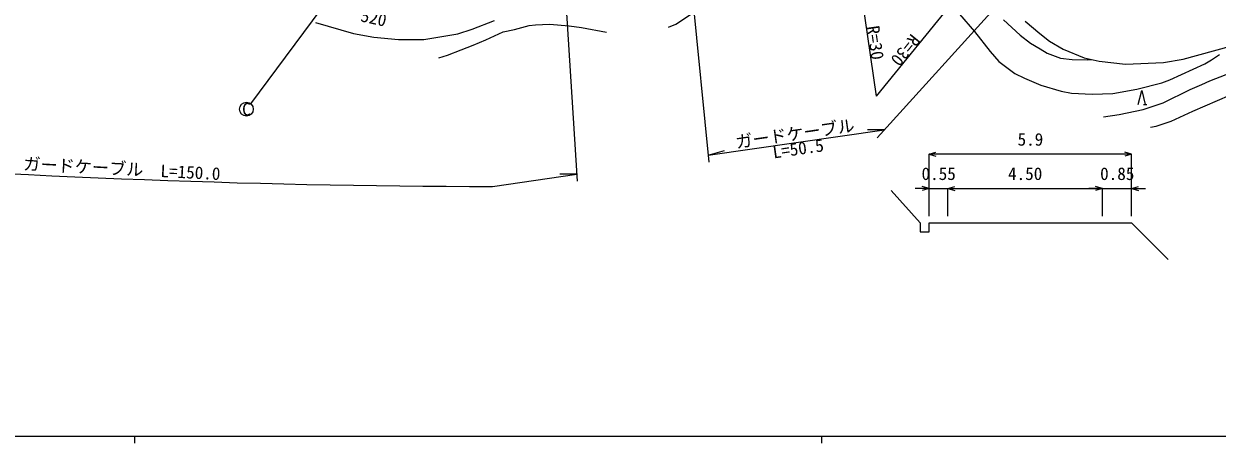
# Model space of a CAD drawing. Units: millimetres, scale not verified, with parts at other scales. Extents: x 40000 to 680000, y 20000 to 380000.
# Drawn here: x 151869 to 325608, y 204000 to 265060 of the extents above; entities that cross this region are included whole.
import ezdxf
from ezdxf.enums import TextEntityAlignment as Align

# ---------------------------------------------------------------- set-up
doc = ezdxf.new("R2010")
doc.units = ezdxf.units.MM
doc.header["$LTSCALE"] = 1000
for name, color, linetype, lineweight in [('M-BGD', 7, 'Continuous', 13), ('M-STR-HTXT', 7, 'Continuous', 13), ('M-STR-STRC', 7, 'Continuous', 13), ('M-TTL-BAND', 7, 'Continuous', 25)]:
    doc.layers.add(name, color=color, linetype=linetype, lineweight=lineweight)
doc.styles.add('ＭＳ ゴシック', font='')
doc.styles.get('ＭＳ ゴシック').set_extended_font_data('MS Gothic')

msp = doc.modelspace()

# ---------------------------------------------------------------- linework, layer by layer
at = {"layer": 'M-BGD'}
msp.add_line((314879, 253331), (315379, 253331), dxfattribs=at)
for points in [[(245727, 264581), (246816, 265029), (252238, 268634), (254240, 269984), (256309, 271219), (258618, 272495), (261026, 273652), (263010, 274593), (265862, 275622), (268199, 276299), (271410, 276951), (273440, 277082), (276698, 277218), (278965, 277128), (281987, 276706), (284925, 276021), (288839, 274898)], [(315906, 250031), (316709, 250147), (318931, 250879), (322089, 252360), (327455, 254695), (331012, 256225), (334274, 257703), (336004, 258282), (336852, 258542), (339480, 259060), (341209, 259251), (351761, 259541), (359600, 259938), (362059, 260226), (369295, 261314), (373030, 262145), (375660, 262834), (380068, 264517), (382329, 265549), (387303, 268014)], [(288116, 266464), (290293, 263938), (292585, 261026), (293842, 259566), (296133, 257849), (297571, 257163), (299926, 256130), (302922, 255253), (304423, 254983), (307407, 254830), (310446, 254921), (313931, 255532), (317543, 256473), (318710, 256908), (322128, 258447), (323794, 259234), (324785, 259813), (325930, 260583)], [(194320, 265243), (199886, 263652), (202827, 263113), (206421, 262794), (210098, 262766), (215054, 263593), (217141, 264284), (220409, 265529)], [(212285, 260136), (213557, 260508), (215533, 261257), (217296, 261980), (219155, 262743), (221633, 263875), (223296, 264252), (225458, 264829), (226363, 264894), (228423, 265029), (231242, 264793), (233074, 264525), (236719, 263847)], [(294483, 265645), (296935, 263430), (298449, 262258), (299845, 261413), (300851, 260798), (302821, 260077), (304514, 259868), (306745, 259798), (307322, 259887)], [(297675, 265451), (299801, 263642), (301184, 262550), (303207, 261395), (306229, 260131), (308415, 259643), (312263, 259201), (317784, 259452), (320661, 259900), (327547, 261797)], [(309081, 251504), (311355, 251843), (314858, 252607), (317734, 253558), (321667, 255479), (323369, 256226), (324557, 256785), (326901, 257693), (331227, 259162), (335459, 260418), (336698, 260703), (340921, 261609), (342699, 261606), (346271, 261918), (349386, 262362), (351475, 262864), (353850, 263660), (356772, 264938)], [(314129, 253331), (314629, 255331), (315129, 253331)], [(278126, 240773), (282358, 236073), (282358, 234773), (283658, 234773), (283658, 236073), (313158, 236073), (318500, 230731)]]:
    msp.add_lwpolyline(points, dxfattribs=at)
at = {"layer": 'M-STR-HTXT'}
for p, q in [((271644, 284198), (275973, 254512)), ((248299, 277850), (251616, 244930)), ((294864, 277817), (275973, 254512)), ((230307, 275297), (232445, 242160)), ((199988, 273791), (184869, 253437)), ((294493, 268809), (276096, 248468)), ((251516, 245926), (277147, 249630)), ((277147, 249630), (274692, 249620)), ((251516, 245926), (253873, 246612)), ((283658, 246073), (284658, 246373)), ((283658, 237073), (283658, 246083)), ((313158, 246073), (283658, 246073)), ((283658, 246073), (284658, 245773)), ((313158, 246073), (312158, 246373)), ((313158, 246073), (312158, 245773)), ((313158, 237073), (313158, 246083)), ((220117, 241389), (232380, 243161)), ((232380, 243161), (229925, 243151)), ((283658, 241073), (281658, 241073)), ((283658, 241073), (282658, 241373)), ((283658, 241073), (282658, 240773)), ((283658, 241073), (286408, 241073)), ((286408, 241073), (287408, 241373)), ((286408, 241073), (287408, 241373)), ((286408, 237073), (286408, 241083)), ((286408, 241073), (288408, 241073)), ((286408, 241073), (287408, 240773)), ((286408, 241073), (308908, 241073)), ((286408, 241073), (287408, 240773)), ((308908, 241073), (306908, 241073)), ((308908, 241073), (307908, 241373)), ((308908, 241073), (307908, 241373)), ((308908, 241073), (307908, 240773)), ((308908, 241073), (307908, 240773)), ((308908, 237073), (308908, 241083)), ((308908, 241073), (313158, 241073)), ((313158, 241073), (314158, 241373)), ((313158, 241073), (315158, 241073)), ((313158, 241073), (314158, 240773))]:
    msp.add_line(p, q, dxfattribs=at)
msp.add_arc((221884, 1633707), 1392319, 265.47735, 269.92729, dxfattribs=at)
at = {"layer": 'M-STR-STRC'}
msp.add_circle((184272, 252634), 1000, dxfattribs=at)
at = {"layer": 'M-TTL-BAND'}
for p, q in [((40000, 205000), (579000, 205000)), ((168000, 205000), (168000, 204000)), ((268000, 205000), (268000, 204000))]:
    msp.add_line(p, q, dxfattribs=at)

# ---------------------------------------------------------------- texts
at = {"layer": 'M-BGD', "style": 'ＭＳ ゴシック'}
msp.add_text('520', height=1833, rotation=347.202, dxfattribs=at).set_placement((202820, 265932), align=Align.MIDDLE_CENTER)
at = {"layer": 'M-STR-HTXT', "style": 'ＭＳ ゴシック'}
msp.add_text('R=30', height=1833, rotation=278.296, dxfattribs=at).set_placement((274044, 264576), align=Align.BOTTOM_LEFT)
msp.add_text('R=30', height=1833, rotation=230.971, dxfattribs=at).set_placement((282516, 262584), align=Align.TOP_LEFT)
for s, rotation, p in [('ガードケーブル', 8.222, (264354, 247624)), ('ガードケーブル\u3000L=150.0', 357, (166064, 242507))]:
    msp.add_text(s, height=1833, rotation=rotation, dxfattribs=at).set_placement(p, align=Align.BOTTOM_CENTER)
for s, p in [('5.9', (298424, 248237)), ('0.55', (285065, 243237)), ('4.50', (297658, 243237)), ('0.85', (311065, 243237))]:
    msp.add_text(s, height=1833, dxfattribs=at).set_placement(p, align=Align.MIDDLE_CENTER)
msp.add_text('L=50.5', height=1833, rotation=8.222, dxfattribs=at).set_placement((264476, 247799), align=Align.TOP_CENTER)
at = {"layer": 'M-STR-STRC', "style": 'ＭＳ ゴシック'}
msp.add_text('C', height=1833, dxfattribs=at).set_placement((184272, 252634), align=Align.MIDDLE_CENTER)

doc.saveas('drawing.dxf')
